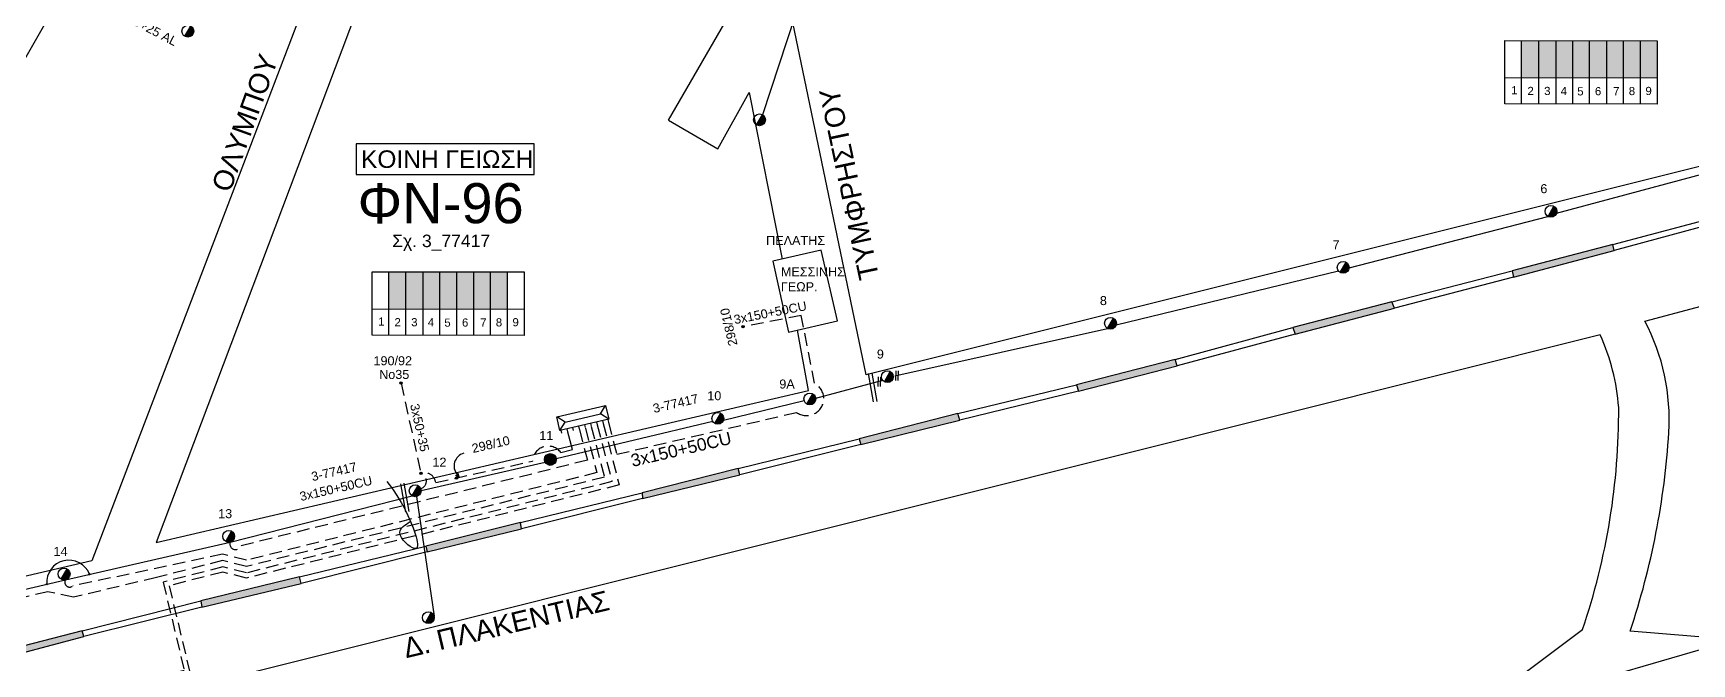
# Model space of a CAD drawing. Header units: millimetres. Extents: x 1421 to 7149, y 887 to 1917.
# Drawn here: x 6074.4 to 6405.1, y 1124.2 to 1250 of the extents above; entities that cross this region are included whole.
import ezdxf
from ezdxf.enums import TextEntityAlignment as Align

# ---------------------------------------------------------------- set-up
doc = ezdxf.new("R2010")
doc.units = ezdxf.units.MM
doc.linetypes.add('DASHED', pattern=[19.05, 12.7, -6.35])
for name, color, linetype in [('Pillar', 7, 'Continuous'), ('Pillar OTE', 7, 'Continuous'), ('TRAIN', 7, 'Continuous'), ('Άγνωστα', 7, 'Continuous'), ('Γυμνά εναέρια ΧΤ και ΦΟΠ (3Φ)   4x50+16AL', 7, 'Continuous'), ('Επιγραφές - Σχήματα', 7, 'Continuous'), ('Καλωδια Χ.Τ. 3x50+35', 7, 'Continuous'), ('Καλώδια ΧΤ   3x150+50CU', 7, 'DASHED'), ('Καλώδια ΧΤ   3x150AL+50CU', 7, 'DASHED'), ('Μηχανική τομή', 7, 'Continuous'), ('Στύλος Ξύλινος', 7, 'Continuous'), ('Στύλος Ξύλινος @ 1', 7, 'Continuous'), ('Στύλος ΦΜ', 7, 'Continuous'), ('Στύλος ΦΜ @ 1', 7, 'Continuous'), ('Συνδέσεις', 7, 'Continuous'), ('Συνεστραμμένα ΧΤ   3x70+54.6+25 AL', 7, 'SYN_LINE'), ('Τομή', 7, 'Continuous'), ('Υποσταθμός πόλεως', 7, 'Continuous'), ('Υπόβαθρο ΔΕΗ', 7, 'Continuous')]:
    doc.layers.add(name, color=color, linetype=linetype)
doc.styles.add('arial', font='arial.ttf')
doc.styles.get("Standard").update_dxf_attribs({"font": 'arial.ttf'})
doc.linetypes.add('SYN_LINE', pattern='A,0.5,-0.0001,["/\\/\\/\\/",Standard,S=0.1,R=0,X=0,Y=-0.05],-0.25', length=0.7501)

# ---------------------------------------------------------------- blocks, each defined once
blk = doc.blocks.new('ΥΠΑΡΧΩΝ ΤΣΙΜΕΝΤΕΝΙΟΣ ΣΤΥΛΟΣ')
at = {"layer": 'Στύλος ΦΜ'}
blk.add_hatch(color=256, dxfattribs=at).paths.add_polyline_path([(-1.29, -2.28, 0.574793), (2.62, 0, 0.268822), (1.3, 2.27)])
blk.add_line((-1.29, -2.28), (1.3, 2.27), dxfattribs=at)
blk.add_circle((0, 0), 2.62, dxfattribs=at)
at = {"layer": 'Στύλος ΦΜ', "flags": 4}
for tag, p in [('ΑΡΙΘΜΟΣ', (-4.68, 8.05)), ('ΤΥΠΟΣ', (-4.91, 3.03))]:
    blk.add_attdef(tag, p, '', height=4, dxfattribs=at)
blk = doc.blocks.new('ΥΠΑΡΧΩΝ ΞΥΛΙΝΟΣ ΣΤΥΛΟΣ')
at = {"layer": 'Στύλος Ξύλινος'}
h = blk.add_hatch(color=256, dxfattribs=at)
h.paths.add_polyline_path([(-2.62, 0, 0.270008), (-1.29, -2.28), (1.3, 2.27, 0.576266)])
h.paths.add_polyline_path([(-1.29, -2.28, 0.574793), (2.62, 0, 0.268822), (1.3, 2.27)])
blk.add_line((-1.29, -2.28), (1.3, 2.27), dxfattribs=at)
blk.add_circle((0, 0), 2.62, dxfattribs=at)
at = {"layer": 'Στύλος Ξύλινος', "flags": 4}
for tag, p in [('ΑΡΙΘΜΟΣ', (-4.91, 8.6)), ('ΤΥΠΟΣ', (-4.85, 3.39))]:
    blk.add_attdef(tag, p, '', height=4, dxfattribs=at)
blk = doc.blocks.new('ΥΠΟΣΤΑΘΜΟΣ ΠΟΛΕΩΣ 9 ΑΝΑΧΩΡΗΣΕΩΝ')
at = {"layer": 'Υποσταθμός πόλεως', "ltscale": 40}
for p, q in [((-9.63, -2.82), (-9.63, -4)), ((-7.12, -2.82), (-7.12, -4)), ((-4.84, -2.82), (-4.84, -4)), ((-2.36, -2.82), (-2.36, -4)), ((0.09, -2.82), (0.09, -4)), ((2.55, -2.82), (2.55, -4)), ((5.02, -2.82), (5.02, -4)), ((7.48, -2.82), (7.48, -4)), ((9.61, -2.82), (9.61, -4))]:
    blk.add_line(p, q, dxfattribs=at)
blk.add_lwpolyline([(-10.02, 2.82), (10.02, 2.82), (10.02, -2.82), (-10.02, -2.82)], close=True, dxfattribs=at)
for points in [[(-7.21, 0), (-10.02, 2.82)], [(-10.02, -2.82), (-7.21, 0)], [(-7.21, 0), (7.21, 0)], [(7.21, 0), (10.02, 2.82)], [(10.02, -2.82), (7.21, 0)]]:
    blk.add_lwpolyline(points, dxfattribs=at)
at = {"layer": 'Υποσταθμός πόλεως', "linetype": 'SYN_LINE', "ltscale": 40, "flags": 1}
for tag, p in [('ΜΕΤΑΣΧΗΜΑΤΙΣΜΟΣ', (10.79, 1.71)), ('ΙΣΧΥΣ', (10.77, -1.08)), ('ΑΡΙΘΜΟΣ', (10.89, -3.8))]:
    blk.add_attdef(tag, p, '', height=1.8, dxfattribs=at)
blk = doc.blocks.new('ΜΗΧΑΝΙΚΗ ΤΟΜΗ')
at = {"layer": 'Μηχανική τομή', "ltscale": 40}
for p, q in [((-3.7, 1.2), (3.9, 1.2)), ((3.9, -0.4), (-3.7, -0.4))]:
    blk.add_line(p, q, dxfattribs=at)
blk = doc.blocks.new('_ΣΥΝΔΕΣΗ')
at = {"layer": 'Συνδέσεις', "linetype": 'SYN_LINE', "ltscale": 40}
blk.add_hatch(color=256, dxfattribs=at).paths.add_polyline_path([(0.5, -0.01, 1), (-0.5, -0.01, 1)])
at = {"layer": 'Συνδέσεις'}
blk.add_circle((0, -0.01), 0.5, dxfattribs=at)
blk = doc.blocks.new('ΤΟΜΗ')
at = {"layer": 'Τομή', "ltscale": 40}
for p, q in [((10.9, 0.2), (-12.1, 0.2)), ((10.9, -2.6), (-12.1, -2.6))]:
    blk.add_line(p, q, dxfattribs=at)

msp = doc.modelspace()

# ---------------------------------------------------------------- hatches: boundary and pattern name
at = {"layer": 'Pillar', "linetype": 'DASHED', "lineweight": -3, "ltscale": 0.2}
h = msp.add_hatch(color=151, dxfattribs=at)
h.dxf.hatch_style = 1
h.paths.add_polyline_path([(6145.29, 1195), (6148.69, 1194.99), (6148.69, 1202.37), (6145.29, 1202.37)])
h = msp.add_hatch(color=50, dxfattribs=at)
h.dxf.hatch_style = 1
h.paths.add_polyline_path([(6148.77, 1195), (6152.16, 1195), (6152.16, 1202.37), (6148.77, 1202.37)])
h = msp.add_hatch(color=1, dxfattribs=at)
h.dxf.hatch_style = 1
h.paths.add_polyline_path([(6152.17, 1194.92), (6155.47, 1194.92), (6155.47, 1202.29), (6152.17, 1202.29)])
h = msp.add_hatch(color=6, dxfattribs=at)
h.dxf.hatch_style = 1
h.paths.add_polyline_path([(6158.86, 1202.35), (6155.47, 1202.35), (6155.47, 1194.98), (6158.86, 1194.98)])
h = msp.add_hatch(color=27, dxfattribs=at)
h.dxf.hatch_style = 1
h.paths.add_polyline_path([(6162.38, 1202.31), (6158.94, 1202.31), (6158.94, 1194.95), (6162.38, 1194.94)])
h = msp.add_hatch(color=30, dxfattribs=at)
h.dxf.hatch_style = 1
h.paths.add_polyline_path([(6165.65, 1202.35), (6162.27, 1202.35), (6162.27, 1194.97), (6165.65, 1194.97)])
at = {"layer": 'Pillar', "lineweight": -3, "ltscale": 0.1}
msp.add_hatch(color=85, dxfattribs=at).paths.add_polyline_path([(6165.59, 1202.37), (6165.59, 1194.99), (6168.98, 1194.99), (6168.98, 1202.37)])
at = {"layer": 'TRAIN', "lineweight": -3, "ltscale": 0.2, "true_color": 0x000000}
h = msp.add_hatch(color=18, dxfattribs=at)
h.paths.add_polyline_path([(5307.8, 916.69), (5307.42, 918.5), (5291.25, 913.97), (5291.64, 912.39)])
h.paths.add_polyline_path([(5346.98, 927.34), (5346.42, 929.06), (5327.1, 923.73), (5327.5, 922.11)])
h.paths.add_polyline_path([(5391.16, 939.49), (5390.8, 941.26), (5371.15, 935.67), (5371.54, 934.13)])
h.paths.add_polyline_path([(5434.79, 951.66), (5434.38, 953.09), (5414.01, 947.46), (5414.41, 946.17)])
h.paths.add_polyline_path([(5477.96, 963.3), (5477.54, 964.78), (5458.29, 959.48), (5458.63, 957.99)])
h.paths.add_polyline_path([(5521.09, 975.25), (5520.53, 976.64), (5500.93, 971.24), (5501.27, 969.85)])
h.paths.add_polyline_path([(5564.01, 987.31), (5563.53, 988.6), (5544.44, 983.44), (5544.83, 982.11)])
h.paths.add_polyline_path([(5607.53, 999.35), (5607.16, 1000.76), (5587.56, 995.37), (5587.86, 994.04)])
h.paths.add_polyline_path([(5650.69, 1011.59), (5650.43, 1012.86), (5630.95, 1007.38), (5631.3, 1006.34)])
h.paths.add_polyline_path([(5693.88, 1023.68), (5693.54, 1024.95), (5674.54, 1019.61), (5674.85, 1018.33)])
h.paths.add_polyline_path([(5737.23, 1035.54), (5736.76, 1037), (5717.39, 1031.65), (5717.78, 1030.17)])
h.paths.add_polyline_path([(5781.19, 1047.77), (5780.76, 1049.26), (5760.34, 1043.65), (5760.67, 1041.73)])
h.paths.add_polyline_path([(5823.52, 1059.63), (5823.07, 1061.07), (5803.83, 1055.75), (5804.29, 1053.97)])
h.paths.add_polyline_path([(5866.61, 1071.7), (5866.15, 1073.03), (5846.43, 1067.52), (5846.95, 1066.09)])
h.paths.add_polyline_path([(5909.89, 1083.42), (5909.41, 1084.91), (5889.8, 1079.69), (5890.21, 1078.15)])
h.paths.add_polyline_path([(5953.62, 1094.95), (5953.28, 1096.29), (5933.64, 1091.23), (5934.01, 1089.9)])
h.paths.add_polyline_path([(5997.35, 1106.64), (5996.86, 1108.11), (5977.14, 1102.73), (5977.41, 1101.27)])
h.paths.add_polyline_path([(6041.21, 1118.34), (6040.88, 1119.37), (6021.2, 1114.3), (6021.57, 1112.96)])
h.paths.add_polyline_path([(6084.53, 1129.62), (6084.2, 1130.76), (6064.3, 1125.6), (6064.68, 1124.35)])
h.paths.add_polyline_path([(6127.84, 1140.22), (6127.5, 1141.53), (6107.81, 1136.75), (6108.04, 1135.46)])
h.paths.add_polyline_path([(6171.81, 1151.11), (6171.55, 1152.4), (6152.67, 1147.67), (6152.97, 1146.48)])
h.paths.add_polyline_path([(6215.28, 1161.86), (6215.01, 1163.14), (6195.81, 1158.3), (6195.88, 1157.15)])
h.paths.add_polyline_path([(6259.15, 1172.81), (6258.76, 1174.15), (6239.12, 1169.06), (6239.43, 1167.95)])
h.paths.add_polyline_path([(6302.5, 1183.67), (6302.14, 1184.91), (6282.47, 1179.85), (6282.81, 1178.57)])
h.paths.add_polyline_path([(6345.81, 1195.12), (6345.34, 1196.39), (6325.6, 1191.31), (6326.02, 1189.97)])
h.paths.add_polyline_path([(6389.67, 1206.66), (6389.36, 1207.87), (6369.29, 1202.62), (6369.56, 1201.31)])
h.paths.add_polyline_path([(6431.91, 1217.89), (6431.52, 1219.19), (6411.91, 1213.83), (6412.23, 1212.81)])
h.paths.add_polyline_path([(6475.2, 1229.3), (6474.9, 1230.66), (6454.09, 1224.93), (6454.19, 1223.75)])
h.paths.add_polyline_path([(6518.46, 1241.13), (6518.14, 1242.4), (6498.69, 1237.32), (6498.94, 1235.86)])
h.paths.add_polyline_path([(6561.41, 1252.93), (6561.1, 1254.23), (6541.97, 1248.81), (6542.17, 1247.61)])
h.paths.add_polyline_path([(6605.11, 1264.65), (6604.74, 1265.83), (6585.45, 1260.81), (6585.83, 1259.21)])
h.paths.add_polyline_path([(6648.4, 1276.42), (6648.08, 1277.7), (6628.72, 1272.46), (6629.08, 1271.24)])
h.paths.add_polyline_path([(6691.88, 1288.22), (6691.32, 1289.41), (6671.43, 1284.06), (6671.77, 1282.84)])
h.paths.add_polyline_path([(6734.35, 1299.93), (6733.96, 1301.31), (6715.25, 1296.1), (6715.55, 1294.88)])
h.paths.add_polyline_path([(6778.12, 1311.81), (6777.64, 1313.25), (6758.13, 1307.89), (6758.57, 1306.43)])
h.paths.add_polyline_path([(6825.97, 1324.96), (6825.39, 1326.48), (6801.39, 1319.86), (6801.75, 1318.29)])
h.paths.add_polyline_path([(6869.13, 1336.91), (6868.69, 1338.47), (6844.91, 1331.97), (6845.37, 1330.54)])
h.paths.add_polyline_path([(6912.31, 1348.82), (6911.85, 1350.46), (6887.72, 1343.51), (6888.16, 1342.14)])
h.paths.add_polyline_path([(6956.15, 1360.98), (6955.58, 1362.85), (6931.4, 1355.89), (6932, 1354.3)])
h.paths.add_polyline_path([(6984.31, 1370.76), (6975.32, 1368.08), (6975.69, 1366.38), (6984.41, 1368.68)])
at = {"layer": 'Άγνωστα', "linetype": 'Continuous', "ltscale": 0.2}
h = msp.add_hatch(color=2, dxfattribs=at)
h.dxf.hatch_style = 1
h.paths.add_polyline_path([(6374.63, 1248.54), (6371.19, 1248.54), (6371.19, 1241.18), (6374.63, 1241.17)])
h = msp.add_hatch(color=1, dxfattribs=at)
h.dxf.hatch_style = 1
h.paths.add_polyline_path([(6378.07, 1248.54), (6374.63, 1248.54), (6374.63, 1241.17), (6378.07, 1241.17)])
h = msp.add_hatch(color=85, dxfattribs=at)
h.dxf.hatch_style = 1
h.paths.add_polyline_path([(6381.37, 1248.54), (6378.07, 1248.54), (6378.07, 1241.17), (6381.37, 1241.17)])
h = msp.add_hatch(color=151, dxfattribs=at)
h.dxf.hatch_style = 1
h.paths.add_polyline_path([(6381.37, 1241.17), (6384.75, 1241.16), (6384.75, 1248.54), (6381.37, 1248.54)])
h = msp.add_hatch(color=133, dxfattribs=at)
h.dxf.hatch_style = 1
h.paths.add_polyline_path([(6384.75, 1241.16), (6388.15, 1241.16), (6388.15, 1248.54), (6384.75, 1248.54)])
h = msp.add_hatch(color=30, dxfattribs=at)
h.dxf.hatch_style = 1
h.paths.add_polyline_path([(6391.49, 1248.54), (6388.15, 1248.54), (6388.15, 1241.16), (6391.49, 1241.16)])
h = msp.add_hatch(color=5, dxfattribs=at)
h.dxf.hatch_style = 1
h.paths.add_polyline_path([(6394.87, 1241.15), (6394.88, 1248.54), (6391.49, 1248.54), (6391.49, 1241.16)])
h = msp.add_hatch(color=6, dxfattribs=at)
h.dxf.hatch_style = 1
h.paths.add_polyline_path([(6394.87, 1241.15), (6398.2, 1241.15), (6398.2, 1248.53), (6394.88, 1248.54)])
at = {"layer": 'Άγνωστα', "lineweight": -3, "ltscale": 0.1}
h = msp.add_hatch(color=256, dxfattribs=at)
h.paths.add_polyline_path([(6159.15, 1162.16), (6158.93, 1161.98), (6159.38, 1161.39)])
h.paths.add_polyline_path([(6158.93, 1161.98), (6158.7, 1161.76), (6159.38, 1161.39)])

# ---------------------------------------------------------------- linework, layer by layer
at = {"layer": 'Pillar', "lineweight": -3, "ltscale": 40}
for points in [[(6141.97, 1189.73), (6141.97, 1202.37), (6172.3, 1202.37), (6172.3, 1189.7), (6141.97, 1189.73)], [(6145.3, 1189.73), (6145.3, 1202.37)], [(6148.74, 1189.72), (6148.74, 1202.37)], [(6152.18, 1189.72), (6152.18, 1202.37)], [(6155.47, 1189.72), (6155.47, 1202.37)], [(6158.86, 1189.71), (6158.86, 1202.37)], [(6162.26, 1189.71), (6162.26, 1202.37)], [(6165.59, 1189.71), (6165.59, 1202.37)], [(6168.98, 1189.7), (6168.98, 1202.37)], [(6141.97, 1195.01), (6172.3, 1194.98)]]:
    msp.add_lwpolyline(points, dxfattribs=at)
at = {"layer": 'Pillar OTE', "ltscale": 40}
for points in [[(6367.86, 1235.9), (6367.86, 1248.54), (6398.2, 1248.53), (6398.19, 1235.87), (6367.86, 1235.9)], [(6371.19, 1235.89), (6371.19, 1248.54)], [(6374.63, 1235.89), (6374.63, 1248.54)], [(6378.07, 1235.89), (6378.07, 1248.54)], [(6381.37, 1235.88), (6381.37, 1248.54)], [(6384.75, 1235.88), (6384.75, 1248.54)], [(6388.15, 1235.88), (6388.15, 1248.54)], [(6391.49, 1235.87), (6391.49, 1248.54)], [(6394.87, 1235.87), (6394.88, 1248.54)], [(6367.86, 1241.18), (6398.2, 1241.15)]]:
    msp.add_lwpolyline(points, dxfattribs=at)
at = {"layer": 'TRAIN', "color": 18, "lineweight": -3, "ltscale": 0.2, "true_color": 0x000000}
for points in [[(6064.68, 1124.35), (6084.53, 1129.62), (6084.2, 1130.76), (6107.81, 1136.75), (6108.04, 1135.46), (6127.84, 1140.22), (6127.5, 1141.53), (6152.67, 1147.67), (6152.97, 1146.48), (6171.81, 1151.11), (6171.55, 1152.4), (6195.81, 1158.3), (6195.88, 1157.15), (6215.28, 1161.86), (6215.01, 1163.14), (6239.12, 1169.06), (6239.43, 1167.95), (6259.15, 1172.81), (6258.76, 1174.15), (6282.47, 1179.85), (6282.81, 1178.57), (6302.5, 1183.67), (6302.14, 1184.91), (6325.6, 1191.31), (6326.02, 1189.97), (6345.81, 1195.12), (6345.34, 1196.39), (6369.29, 1202.62), (6369.56, 1201.31), (6389.67, 1206.66), (6389.36, 1207.87), (6411.91, 1213.83)], [(6412.23, 1212.81), (6389.67, 1206.66), (6389.36, 1207.87), (6369.29, 1202.62), (6369.56, 1201.31), (6345.81, 1195.12), (6345.34, 1196.39), (6325.6, 1191.31), (6326.02, 1189.97), (6302.5, 1183.67), (6302.14, 1184.91), (6282.47, 1179.85), (6282.81, 1178.57), (6259.15, 1172.81), (6258.76, 1174.15), (6239.12, 1169.06), (6239.43, 1167.95), (6215.28, 1161.86), (6215.01, 1163.14), (6195.81, 1158.3), (6195.88, 1157.15), (6171.81, 1151.11), (6171.55, 1152.4), (6152.67, 1147.67), (6152.97, 1146.48), (6127.84, 1140.22), (6127.5, 1141.53), (6107.81, 1136.75), (6108.04, 1135.46), (6084.53, 1129.62), (6084.2, 1130.76), (6064.3, 1125.6)]]:
    msp.add_lwpolyline(points, dxfattribs=at)
at = {"layer": 'Άγνωστα', "lineweight": -3, "ltscale": 0.1}
msp.add_lwpolyline([(6221.87, 1204.54), (6224.99, 1190.35), (6234.81, 1192.61), (6231.51, 1206.7)], close=True, dxfattribs=at)
for points in [[(6229, 1178.7), (6226.83, 1190.78)], [(6158.93, 1161.98), (6159.38, 1161.39), (6158.7, 1161.76), (6158.93, 1161.98)], [(6158.93, 1161.98), (6159.38, 1161.39), (6159.15, 1162.16), (6158.93, 1161.98)]]:
    msp.add_lwpolyline(points, dxfattribs=at)
msp.add_arc((6160.98, 1163.65), 2.65, 105.8982, 219.8503, dxfattribs=at)
msp.add_spline([(6144.91, 1160.56), (6148.83, 1154.36), (6150.45, 1147.16), (6147.54, 1150.41), (6149.56, 1152.54)], degree=3, dxfattribs=at)
at = {"layer": 'Γυμνά εναέρια ΧΤ και ΦΟΠ (3Φ)   4x50+16AL', "color": 1, "linetype": 'Continuous', "lineweight": -3, "ltscale": 0.2}
msp.add_lwpolyline([(6435.88, 1125.61), (6406.78, 1126.94), (6380.28, 1119.23), (6343.46, 1104.41)], dxfattribs=at)
at = {"layer": 'Επιγραφές - Σχήματα', "color": 190, "lineweight": -3}
msp.add_lwpolyline([(6138.81, 1221.81), (6174.32, 1221.81), (6174.32, 1227.98), (6138.81, 1227.98)], close=True, dxfattribs=at)
at = {"layer": 'Καλωδια Χ.Τ. 3x50+35', "color": 85, "linetype": 'DASHED', "lineweight": -3, "ltscale": 0.2}
msp.add_lwpolyline([(6147.77, 1180.19), (6151.74, 1162.19, -0.723734), (6151.68, 1159.11)], format="xyb", dxfattribs=at)
at = {"layer": 'Καλώδια ΧΤ   3x150+50CU', "color": 6, "lineweight": -3, "ltscale": 0.2}
msp.add_lwpolyline([(6189.12, 1172.38), (6190.76, 1165.99), (6226.6, 1174.35, 1.077133), (6230.19, 1180.16), (6227.54, 1193.71), (6215.94, 1191.44)], format="xyb", dxfattribs=at)
at = {"layer": 'Καλώδια ΧΤ   3x150+50CU', "color": 1, "lineweight": -3, "ltscale": 0.2}
msp.add_lwpolyline([(6186.89, 1171.83), (6189.82, 1160.53), (6116.92, 1142.3), (6112.2, 1143.49), (6100.32, 1140.47), (6104.54, 1122.82), (6055.67, 1110.78, 0.466732), (6048.18, 1108.14), (6020.09, 1101.24, 0.494458), (6009.64, 1097.95), (5964.13, 1086.53, 0.756261), (5963.12, 1075.83), (5967.22, 1075.04)], format="xyb", dxfattribs=at)
at = {"layer": 'Καλώδια ΧΤ   3x150+50CU', "color": 151, "lineweight": -3, "ltscale": 0.2}
msp.add_lwpolyline([(6188.09, 1172.14), (6191.25, 1159.86), (6116.92, 1141.27), (6112.2, 1142.46), (6101.52, 1139.74), (6105.74, 1122.08), (6055.49, 1109.71, 0.533894), (6048.97, 1107.3), (6019.86, 1100.16, 0.546117), (6010.43, 1097.11), (5964.34, 1085.56, 0.751527), (5963.4, 1076.8), (5977.01, 1074.17, -0.518363), (5978.01, 1070.83)], format="xyb", dxfattribs=at)
at = {"layer": 'Καλώδια ΧΤ   3x150+50CU', "color": 50, "lineweight": -3, "ltscale": 0.2}
msp.add_lwpolyline([(6184.51, 1171.21), (6186.81, 1162.32), (6116.92, 1144.84), (6112.19, 1146.03), (6082.31, 1139.7, -0.838442), (6080.84, 1140.94)], format="xyb", dxfattribs=at)
at = {"layer": 'Καλώδια ΧΤ   3x150+50CU', "color": 30, "lineweight": -3, "ltscale": 0.2}
msp.add_lwpolyline([(6183.33, 1170.9), (6184.91, 1164.79), (6115.84, 1147.71), (6115.84, 1147.71), (6115.84, 1147.71, -0.996185), (6113.69, 1148.47)], format="xyb", dxfattribs=at)
at = {"layer": 'Καλώδια ΧΤ   3x150+50CU', "color": 85, "linetype": 'DASHED', "lineweight": -3, "ltscale": 0.2}
msp.add_lwpolyline([(6151.74, 1162.19, -0.468872), (6154.67, 1160.35), (6173.98, 1164.61, -0.709976), (6179.63, 1166.32), (6181.93, 1166.95), (6180.98, 1170.48), (6181.93, 1166.95)], format="xyb", dxfattribs=at)
at = {"layer": 'Καλώδια ΧΤ   3x150AL+50CU', "color": 27, "lineweight": -3, "ltscale": 0.2}
msp.add_lwpolyline([(6185.7, 1171.52), (6188.32, 1161.42), (6116.92, 1143.57), (6112.19, 1144.76), (6098.99, 1141.4), (6082.44, 1137.44), (6077.34, 1138.55), (6022.13, 1125.7), (6021.52, 1128.3)], dxfattribs=at)
at = {"layer": 'Συνεστραμμένα ΧΤ   3x70+54.6+25 AL', "color": 1, "lineweight": -3, "ltscale": 20}
msp.add_lwpolyline([(6231.26, 1268.61), (6219.83, 1233.76)], dxfattribs=at)
at = {"layer": 'Συνεστραμμένα ΧΤ   3x70+54.6+25 AL', "color": 50, "lineweight": -3, "ltscale": 20}
for points in [[(6378.15, 1214.12), (6408.11, 1222.18), (6408.11, 1222.18)], [(6336.79, 1203.23), (6376.44, 1213.45)], [(6290.34, 1191.81), (6334.65, 1202.6)], [(6246.21, 1181.64), (6288.63, 1191.11)], [(6080.84, 1140.94), (6113.69, 1148.47), (6150, 1157.67)], [(6018.45, 1127), (6054.94, 1134.89), (6080.84, 1140.94)]]:
    msp.add_lwpolyline(points, dxfattribs=at)
at = {"layer": 'Συνεστραμμένα ΧΤ   3x70+54.6+25 AL', "color": 6, "lineweight": -3, "ltscale": 15}
msp.add_lwpolyline([(6230.44, 1177.18), (6243.79, 1180.75)], dxfattribs=at)
at = {"layer": 'Συνεστραμμένα ΧΤ   3x70+54.6+25 AL', "color": 6, "lineweight": -3, "ltscale": 20}
for points in [[(6212.05, 1172.82), (6228.13, 1176.75)], [(6178.68, 1165.13), (6209.91, 1172.56)], [(6151.76, 1158.78), (6176.48, 1164.39)]]:
    msp.add_lwpolyline(points, dxfattribs=at)
at = {"layer": 'Συνεστραμμένα ΧΤ   3x70+54.6+25 AL', "color": 85, "lineweight": -3, "ltscale": 20}
msp.add_lwpolyline([(6150.85, 1157.55), (6154.34, 1133.69)], dxfattribs=at)
at = {"layer": 'Υπόβαθρο ΔΕΗ', "lineweight": -3, "ltscale": 0.2}
for points in [[(6201.07, 1232.68), (6214.49, 1255.89), (6107.95, 1306.7), (6045.56, 1197.37)], [(6437.75, 1260.53), (6421.04, 1227.02), (6240.52, 1181.81), (6225.86, 1252.15), (6249.34, 1295.73), (6292.36, 1281.19)], [(6141.74, 1290.58), (6086.09, 1144.71), (6004.2, 1125.62), (6045.56, 1197.37)], [(6150.85, 1286.24), (6098.94, 1148.37), (6229, 1178.7)], [(6201.07, 1232.68), (6210.92, 1226.94), (6217.14, 1238.18), (6223.76, 1204.96)]]:
    msp.add_lwpolyline(points, dxfattribs=at)
msp.add_lwpolyline([(6656.98, 1143.34), (6598.4, 1113.72), (6392.83, 1130.66, 0.064612), (6400.55, 1170.31, 0.137377), (6395.76, 1192.56), (6466.85, 1211.52), (6656.98, 1143.34)], format="xyb", dxfattribs=at)
msp.add_lwpolyline([(6383.34, 1131.02, 0.083198), (6390.55, 1175.34, 0.089178), (6386.84, 1189.81), (5964.69, 1083.95, 0.847432), (5964.69, 1077.69), (6168.83, 1041.26), (6194.95, 1040.11), (6219.57, 1043.82), (6371.65, 1122.23)], format="xyb", close=True, dxfattribs=at)
at = {"layer": 'Υπόβαθρο ΔΕΗ', "lineweight": -3}
msp.add_arc((6081.53, 1140.44), 4.41, 21.3131, 184.7154, dxfattribs=at)

# ---------------------------------------------------------------- block references
at = {"layer": 'Μηχανική τομή', "lineweight": -3, "xscale": 0.2500000000000124, "yscale": 0.2500000000000124, "zscale": 0.2500000000000124, "rotation": 267.6485671368781}
for p in [(6243.05, 1180.49), (6246.53, 1181.71)]:
    msp.add_blockref('ΜΗΧΑΝΙΚΗ ΤΟΜΗ', p, dxfattribs=at)
at = {"layer": 'Στύλος Ξύλινος @ 1', "lineweight": -3, "ltscale": 40}
ref = msp.add_blockref('ΥΠΑΡΧΩΝ ΞΥΛΙΝΟΣ ΣΤΥΛΟΣ', (6177.52, 1164.95), dxfattribs=dict(at, xscale=0.4499999999998181, yscale=0.4499999999998181, zscale=0.4499999999998181))
ref.add_attrib('ΑΡΙΘΜΟΣ', '11', (6175.31, 1168.82), dxfattribs={"layer": 'Στύλος Ξύλινος', "height": 1.8, "flags": 4})
at = {"layer": 'Στύλος ΦΜ @ 1', "lineweight": -3, "ltscale": 40, "xscale": 0.4499999999998181, "yscale": 0.4499999999998181, "zscale": 0.4499999999998181}
for p in [(6105.25, 1250.43), (6219.24, 1232.74), (6153.21, 1133.38)]:
    msp.add_blockref('ΥΠΑΡΧΩΝ ΤΣΙΜΕΝΤΕΝΙΟΣ ΣΤΥΛΟΣ', p, dxfattribs=at)
at = {"layer": 'Στύλος ΦΜ @ 1', "lineweight": -3, "ltscale": 40}
ref = msp.add_blockref('ΥΠΑΡΧΩΝ ΤΣΙΜΕΝΤΕΝΙΟΣ ΣΤΥΛΟΣ', (6377.03, 1214.47), dxfattribs=dict(at, xscale=0.4499999999998181, yscale=0.4499999999998181, zscale=0.4499999999998181))
ref.add_attrib('ΑΡΙΘΜΟΣ', '6', (6374.92, 1218.1), dxfattribs={"layer": 'Στύλος ΦΜ', "height": 1.8, "flags": 4})
ref = msp.add_blockref('ΥΠΑΡΧΩΝ ΤΣΙΜΕΝΤΕΝΙΟΣ ΣΤΥΛΟΣ', (6335.61, 1203.29), dxfattribs=dict(at, xscale=0.4499999999998181, yscale=0.4499999999998181, zscale=0.4499999999998181))
ref.add_attrib('ΑΡΙΘΜΟΣ', '7', (6333.5, 1206.91), dxfattribs={"layer": 'Στύλος ΦΜ', "height": 1.8, "flags": 4})
ref = msp.add_blockref('ΥΠΑΡΧΩΝ ΤΣΙΜΕΝΤΕΝΙΟΣ ΣΤΥΛΟΣ', (6289.21, 1192.13), dxfattribs=dict(at, xscale=0.4499999999998181, yscale=0.4499999999998181, zscale=0.4499999999998181))
ref.add_attrib('ΑΡΙΘΜΟΣ', '8', (6287.1, 1195.76), dxfattribs={"layer": 'Στύλος ΦΜ', "height": 1.8, "flags": 4})
ref = msp.add_blockref('ΥΠΑΡΧΩΝ ΤΣΙΜΕΝΤΕΝΙΟΣ ΣΤΥΛΟΣ', (6244.73, 1181.46), dxfattribs=dict(at, xscale=0.4499999999998181, yscale=0.4499999999998181, zscale=0.4499999999998181))
ref.add_attrib('ΑΡΙΘΜΟΣ', '9', (6242.63, 1185.09), dxfattribs={"layer": 'Στύλος ΦΜ', "height": 1.8, "flags": 4})
ref = msp.add_blockref('ΥΠΑΡΧΩΝ ΤΣΙΜΕΝΤΕΝΙΟΣ ΣΤΥΛΟΣ', (6229.27, 1177.03), dxfattribs=dict(at, xscale=0.4499999999998181, yscale=0.4499999999998181, zscale=0.4499999999998181))
ref.add_attrib('ΑΡΙΘΜΟΣ', '9A', (6223.18, 1179.11), dxfattribs={"layer": 'Στύλος ΦΜ', "height": 1.8, "flags": 4})
ref = msp.add_blockref('ΥΠΑΡΧΩΝ ΤΣΙΜΕΝΤΕΝΙΟΣ ΣΤΥΛΟΣ', (6210.92, 1173.15), dxfattribs=dict(at, xscale=0.4499999999998181, yscale=0.4499999999998181, zscale=0.4499999999998181))
ref.add_attrib('ΑΡΙΘΜΟΣ', '10', (6208.82, 1176.77), dxfattribs={"layer": 'Στύλος ΦΜ', "height": 1.8, "flags": 4})
ref = msp.add_blockref('ΥΠΑΡΧΩΝ ΤΣΙΜΕΝΤΕΝΙΟΣ ΣΤΥΛΟΣ', (6150.58, 1158.7), dxfattribs=dict(at, xscale=0.4499999999998181, yscale=0.4499999999998181, zscale=0.4499999999998181))
ref.add_attrib('ΑΡΙΘΜΟΣ', '12', (6154.02, 1163.51), dxfattribs={"layer": 'Στύλος ΦΜ', "height": 1.8, "flags": 4})
ref = msp.add_blockref('ΥΠΑΡΧΩΝ ΤΣΙΜΕΝΤΕΝΙΟΣ ΣΤΥΛΟΣ', (6113.4, 1149.61), dxfattribs=dict(at, xscale=0.4499999999998181, yscale=0.4499999999998181, zscale=0.4499999999998181))
ref.add_attrib('ΑΡΙΘΜΟΣ', '13', (6111.29, 1153.23), dxfattribs={"layer": 'Στύλος ΦΜ', "height": 1.8, "flags": 4})
ref = msp.add_blockref('ΥΠΑΡΧΩΝ ΤΣΙΜΕΝΤΕΝΙΟΣ ΣΤΥΛΟΣ', (6080.58, 1142.09), dxfattribs=dict(at, xscale=0.4499999999998181, yscale=0.4499999999998181, zscale=0.4499999999998181))
ref.add_attrib('ΑΡΙΘΜΟΣ', '14', (6078.47, 1145.71), dxfattribs={"layer": 'Στύλος ΦΜ', "height": 1.8, "flags": 4})
at = {"layer": 'Συνδέσεις', "lineweight": -3}
for p, xscale, yscale, zscale in [((6215.95, 1191.45), 0.4777242751392805, 0.4777242751392805, 0.4777242751392805), ((6147.77, 1180.2), 0.4777242751392805, 0.4777242751392805, 0.4777242751392805), ((6151.74, 1162.2), 0.4777242751392805, 0.4777242751392805, 0.4777242751392805), ((6158.82, 1161.27), 0.4777242751392805, 0.4777242751392805, 0.4777242751392805), ((6085.64, 1142.04), 0.25, 0.25, 0.25), ((6077.14, 1140.07), 0.25, 0.25, 0.25)]:
    msp.add_blockref('_ΣΥΝΔΕΣΗ', p, dxfattribs=dict(at, xscale=xscale, yscale=yscale, zscale=zscale))
at = {"layer": 'Τομή', "lineweight": -3, "xscale": 0.2499999999987852, "yscale": 0.2499999999987852, "zscale": 0.2499999999987852, "rotation": 99.92875140373482}
for p in [(6241.44, 1179.41), (6148.16, 1157.44)]:
    msp.add_blockref('ΤΟΜΗ', p, dxfattribs=at)
at = {"layer": 'Υποσταθμός πόλεως', "lineweight": -3, "xscale": 0.5, "yscale": 0.5, "zscale": 0.5, "rotation": 13.12513145804492}
msp.add_blockref('ΥΠΟΣΤΑΘΜΟΣ ΠΟΛΕΩΣ 9 ΑΝΑΧΩΡΗΣΕΩΝ', (6183.99, 1173.24), dxfattribs=at)

# ---------------------------------------------------------------- texts
at = {"lineweight": -3, "ltscale": 40, "char_height": 4, "width": 64.8866, "attachment_point": 1, "style": 'arial'}
for s, insert, rotation in [('ΟΛΥΜΠΟΥ', (6109.87, 1219.37), 70.1317), ('ΤΥΜΦΡΗΣΤΟΥ', (6239.18, 1200.5), 102), ('Δ. ΠΛΑΚΕΝΤΙΑΣ', (6147.84, 1129.16), 13.3666)]:
    msp.add_mtext(s, dxfattribs=dict(at, insert=insert, rotation=rotation))
at = {"ltscale": 30, "char_height": 1.63, "width": 11.2573, "attachment_point": 1}
for s, insert in [('1', (6369.11, 1239.46)), ('2', (6372.35, 1239.32)), ('3', (6375.68, 1239.32)), ('4', (6378.98, 1239.32)), ('5', (6382.28, 1239.24)), ('6', (6385.8, 1239.27)), ('7', (6389.43, 1239.27)), ('8', (6392.55, 1239.3)), ('9', (6395.88, 1239.32))]:
    msp.add_mtext(s, dxfattribs=dict(at, insert=insert))
at = {"layer": 'Pillar', "lineweight": -3, "ltscale": 30, "char_height": 1.63, "width": 11.2573, "attachment_point": 1}
for s, insert in [('1', (6143.21, 1193.29)), ('2', (6146.45, 1193.16)), ('3', (6149.78, 1193.16)), ('4', (6153.09, 1193.16)), ('5', (6156.39, 1193.08)), ('6', (6159.91, 1193.1)), ('7', (6163.54, 1193.1)), ('8', (6166.65, 1193.13)), ('9', (6169.98, 1193.16))]:
    msp.add_mtext(s, dxfattribs=dict(at, insert=insert))
at = {"layer": 'Άγνωστα', "lineweight": -3, "ltscale": 0.1}
for s, height, rotation, p in [('3x70+54.6+25 AL', 1.8, 332.1905, (6094.18, 1252.83)), ('298/10', 1.8, 103.3814, (6213.1, 1191.38)), ('3x150+50CU', 1.8, 11.0998, (6221.37, 1194.25)), ('3-77417', 1.8, 13.1251, (6202.5, 1176.13)), ('3x50+35', 1.8, 282.4314, (6151.48, 1171.3)), ('298/10', 1.8, 13, (6165.65, 1167.97)), ('3x150+50CU', 2.5, 13.1251, (6203.59, 1166.99)), ('3-77417', 1.8, 13, (6134.4, 1162.52)), ('3x150+50CU', 1.8, 13, (6134.78, 1159.17))]:
    msp.add_text(s, height=height, rotation=rotation, dxfattribs=at).set_placement(p, align=Align.MIDDLE_CENTER)
for s, height, p in [('Σχ. 3_77417', 2.5, (6155.76, 1208.58)), ('190/92', 1.8, (6146.11, 1184.65)), ('No35', 1.8, (6146.4, 1181.92))]:
    msp.add_text(s, height=height, dxfattribs=at).set_placement(p, align=Align.MIDDLE_CENTER)
at = {"layer": 'Άγνωστα', "lineweight": -3, "ltscale": 0.1, "char_height": 1.8, "width": 5.9979, "attachment_point": 1}
for s, insert in [('ΠΕΛΑΤΗΣ', (6220.55, 1209.55)), ('ΜΕΣΣΙΝΗΣ\\PΓΕΩΡ.', (6223.49, 1203.33))]:
    msp.add_mtext(s, dxfattribs=dict(at, insert=insert))
at = {"layer": 'Επιγραφές - Σχήματα', "color": 190, "lineweight": -3, "insert": (6139.77, 1226.64), "char_height": 3.5, "width": 35.1311, "attachment_point": 1}
msp.add_mtext('KOINH ΓΕΙΩΣΗ', dxfattribs=at)
at = {"layer": 'Υπόβαθρο ΔΕΗ', "lineweight": -3, "insert": (6139.08, 1220.1), "char_height": 8, "width": 84.6573, "attachment_point": 1}
msp.add_mtext('ΦN-96', dxfattribs=at)

doc.saveas('drawing.dxf')
